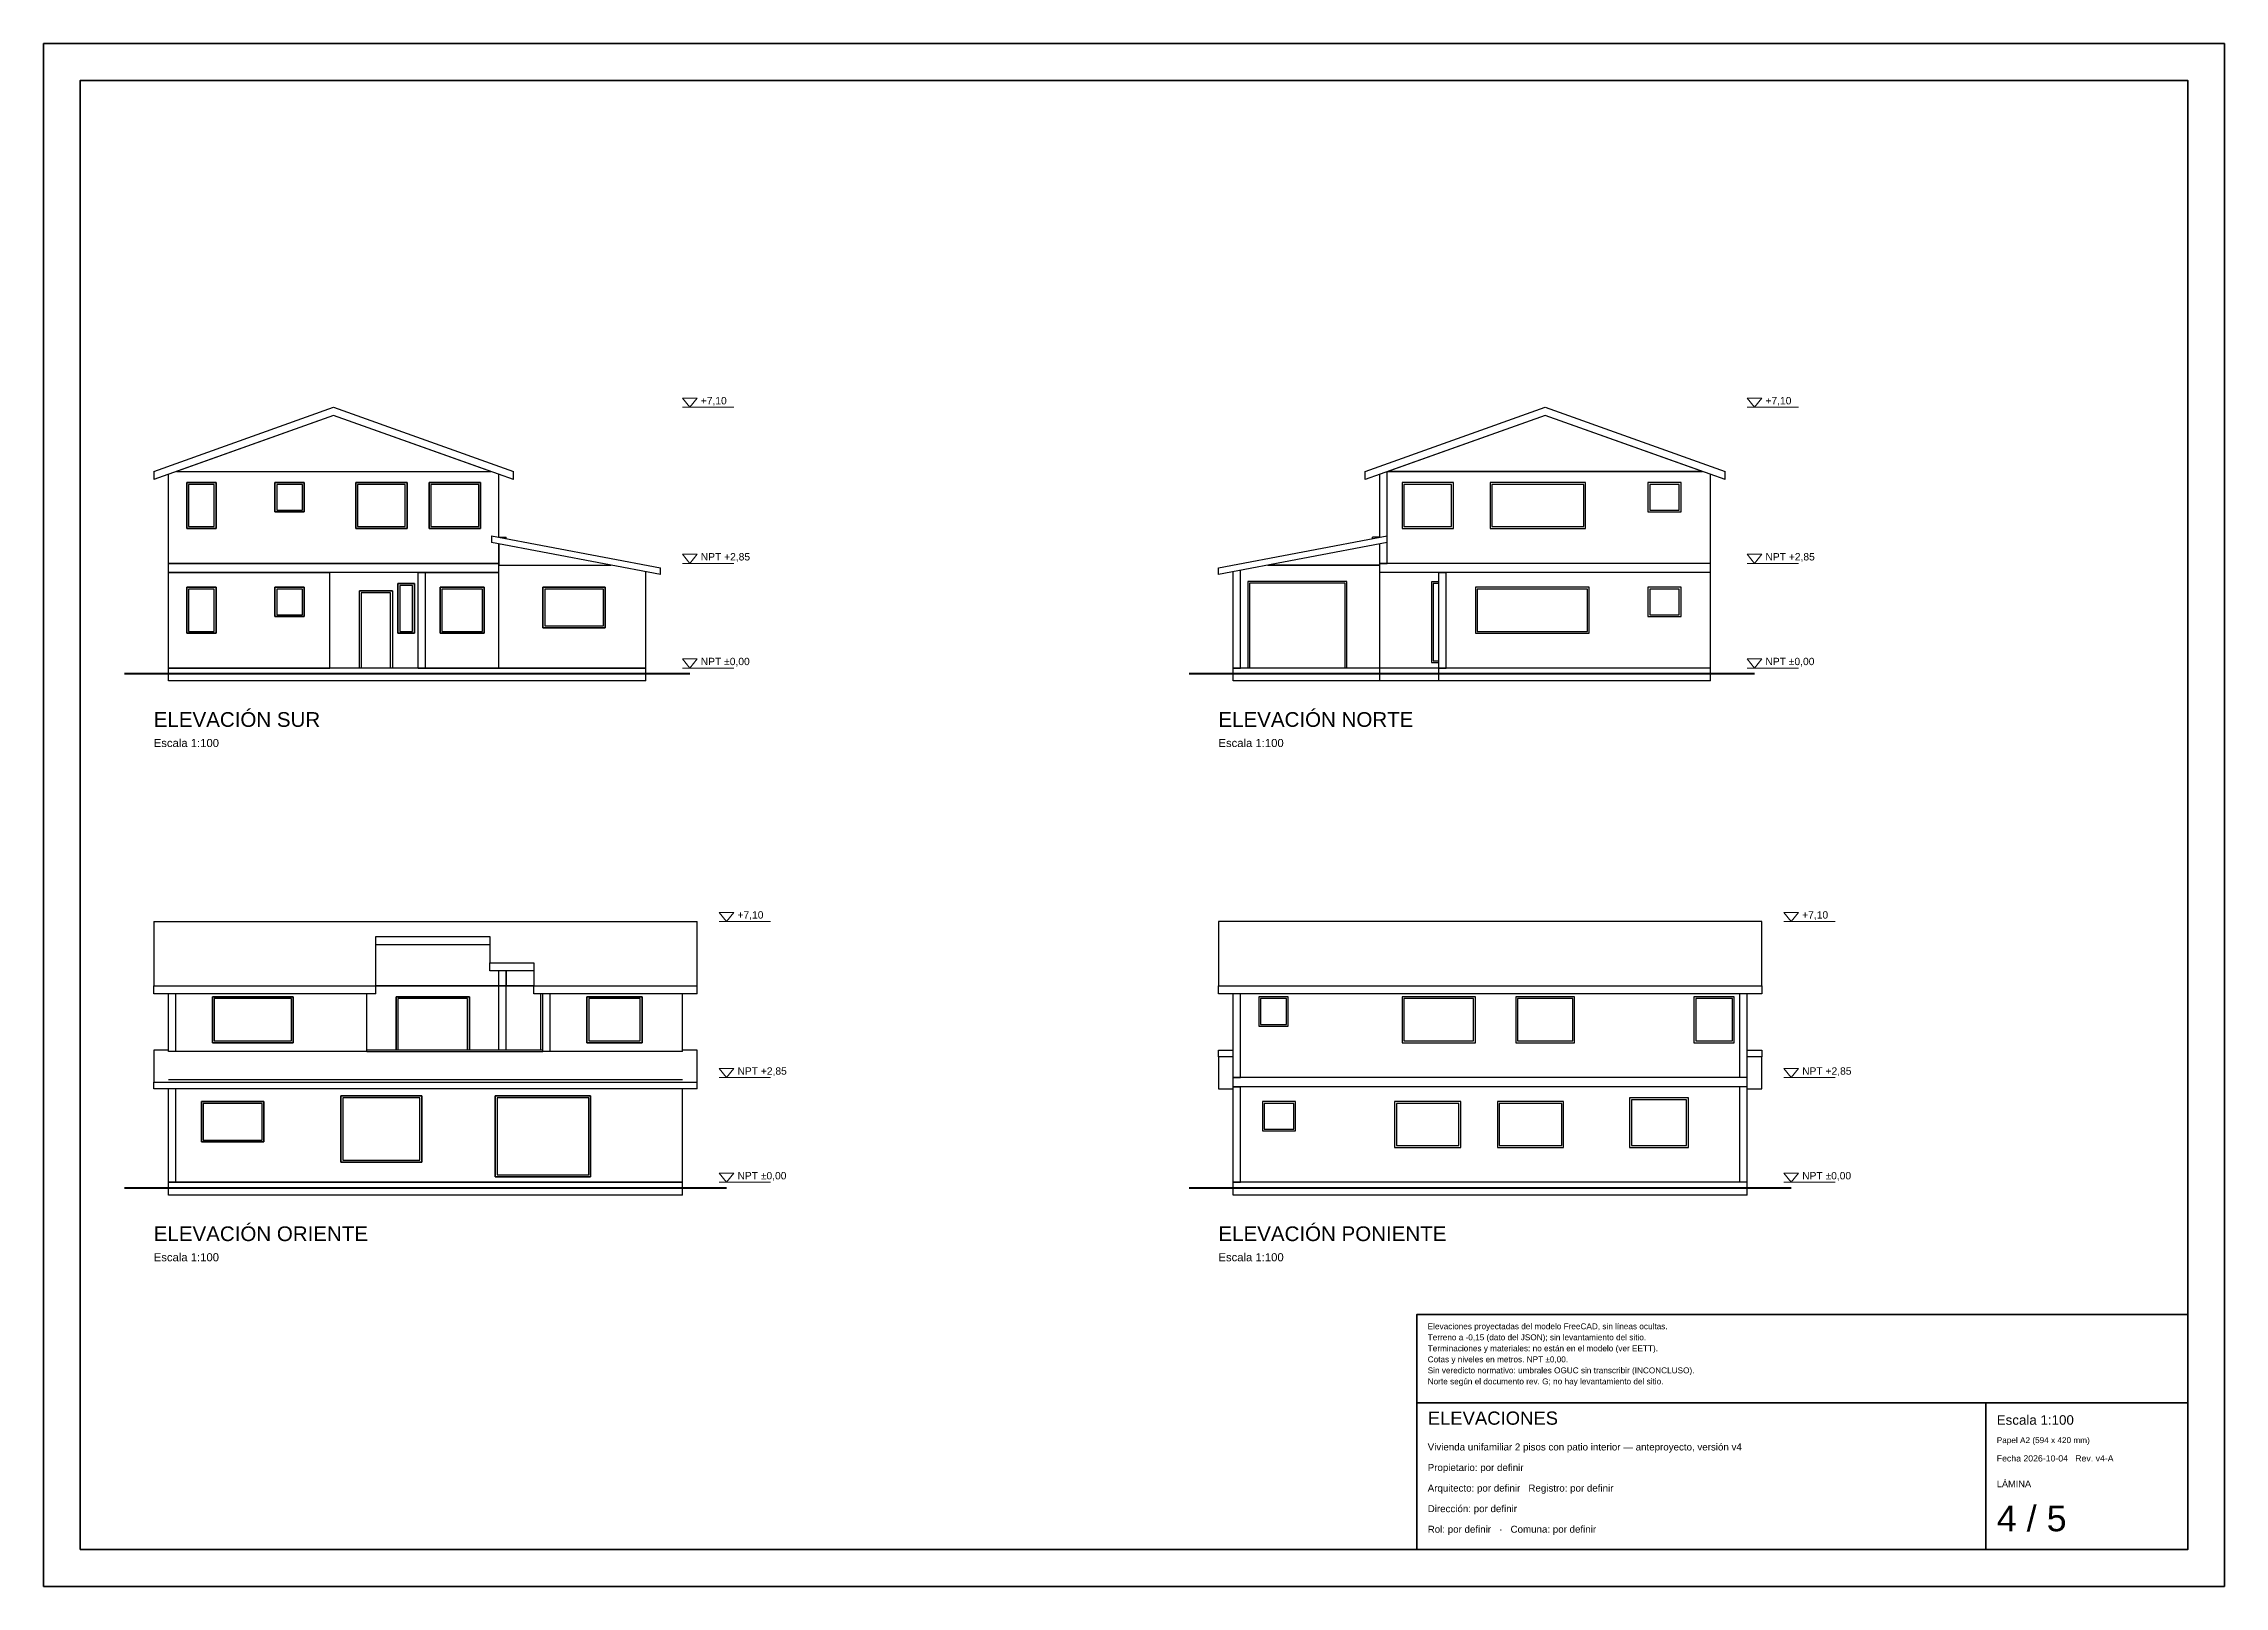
# Paper-space layout 'A2 1-100' of a CAD drawing. Header units: metres, sheet in millimetres. Extents: x 0 to 594, y 0 to 420.
# The model-space entities are those that its viewports show. They can reach past a viewport. Long polylines and large blocks are cut down to what shows.
import ezdxf

# ---------------------------------------------------------------- set-up
doc = ezdxf.new("R2010")
doc.units = ezdxf.units.M
doc.header["$LTSCALE"] = 0.5
for name, color, linetype, lineweight in [('A-CUAD', 7, 'CONTINUOUS', 35), ('A-NIVEL', 7, 'Continuous', 18), ('A-TERR', 7, 'Continuous', 50), ('A-TEXT', 7, 'CONTINUOUS', 18), ('A-VIST', 7, 'Continuous', 25)]:
    doc.layers.add(name, color=color, linetype=linetype, lineweight=lineweight)
doc.styles.add('ARQ', font='arial.ttf')

msp = doc.modelspace()

# ---------------------------------------------------------------- linework, layer by layer
at = {"layer": 'A-CUAD'}
for p, q in [((37.4, 5), (58.4, 5)), ((52.9, 1), (52.9, 5))]:
    msp.add_line(p, q, dxfattribs=at)
for points in [[(0, 0), (59.4, 0), (59.4, 42), (0, 42)], [(1, 1), (58.4, 1), (58.4, 41), (1, 41)], [(37.4, 1), (58.4, 1), (58.4, 7.4), (37.4, 7.4)]]:
    msp.add_lwpolyline(points, close=True, dxfattribs=at)
at = {"layer": 'A-NIVEL'}
for p, q in [((17.4, 32.1), (18.8, 32.1)), ((46.4, 32.1), (47.8, 32.1)), ((17.4, 27.85), (18.8, 27.85)), ((46.4, 27.85), (47.8, 27.85)), ((17.4, 25), (18.8, 25)), ((46.4, 25), (47.8, 25)), ((18.4, 18.1), (19.8, 18.1)), ((47.4, 18.1), (48.8, 18.1)), ((18.4, 13.85), (19.8, 13.85)), ((47.4, 13.85), (48.8, 13.85)), ((18.4, 11), (19.8, 11)), ((47.4, 11), (48.8, 11))]:
    msp.add_line(p, q, dxfattribs=at)
for points in [[(17.6, 32.1), (17.8, 32.35), (17.4, 32.35)], [(46.6, 32.1), (46.8, 32.35), (46.4, 32.35)], [(17.6, 27.85), (17.8, 28.1), (17.4, 28.1)], [(46.6, 27.85), (46.8, 28.1), (46.4, 28.1)], [(17.6, 25), (17.8, 25.25), (17.4, 25.25)], [(46.6, 25), (46.8, 25.25), (46.4, 25.25)], [(18.6, 18.1), (18.8, 18.35), (18.4, 18.35)], [(47.6, 18.1), (47.8, 18.35), (47.4, 18.35)], [(18.6, 13.85), (18.8, 14.1), (18.4, 14.1)], [(47.6, 13.85), (47.8, 14.1), (47.4, 14.1)], [(18.6, 11), (18.8, 11.25), (18.4, 11.25)], [(47.6, 11), (47.8, 11.25), (47.4, 11.25)]]:
    msp.add_lwpolyline(points, close=True, dxfattribs=at)
at = {"layer": 'A-TERR'}
for p, q in [((2.2, 24.85), (17.6, 24.85)), ((31.2, 24.85), (46.6, 24.85)), ((2.2, 10.85), (18.6, 10.85)), ((31.2, 10.85), (47.6, 10.85))]:
    msp.add_line(p, q, dxfattribs=at)
at = {"layer": 'A-VIST'}
for p, q in [((3, 30.35), (7.9, 32.1)), ((7.9, 32.1), (12.8, 30.35)), ((36, 30.35), (40.9, 32.1)), ((40.9, 32.1), (45.8, 30.35)), ((7.9, 31.88), (3, 30.13)), ((7.9, 31.88), (3.616, 30.35)), ((12.184, 30.35), (7.9, 31.88)), ((12.8, 30.13), (7.9, 31.88)), ((40.9, 31.88), (36, 30.13)), ((40.9, 31.88), (36.616, 30.35)), ((45.184, 30.35), (40.9, 31.88)), ((45.8, 30.13), (40.9, 31.88)), ((3, 30.35), (3, 30.13)), ((3.616, 30.35), (12.184, 30.35)), ((3.616, 30.35), (12.184, 30.35)), ((12.8, 30.13), (12.8, 30.35)), ((36, 30.13), (36, 30.35)), ((36.6, 28.6), (36.6, 30.344)), ((36.6, 28.6), (36.6, 30.344)), ((45.184, 30.35), (36.616, 30.35)), ((36.616, 30.35), (45.184, 30.35)), ((45.8, 30.13), (45.8, 30.35)), ((3.4, 27.85), (3.4, 30.273)), ((3.9, 28.8), (3.9, 30.05)), ((3.9, 30.05), (4.7, 30.05)), ((3.9, 30.05), (3.9, 28.8)), ((4.7, 30.05), (3.9, 30.05)), ((4.65, 30), (3.95, 30)), ((3.95, 30), (3.95, 28.85)), ((4.65, 30), (3.95, 30)), ((3.95, 30), (3.95, 28.85)), ((4.65, 28.85), (4.65, 30)), ((4.65, 28.85), (4.65, 30)), ((4.7, 30.05), (4.7, 28.8)), ((4.7, 28.8), (4.7, 30.05)), ((6.3, 29.25), (6.3, 30.05)), ((6.3, 30.05), (7.1, 30.05)), ((6.3, 30.05), (6.3, 29.25)), ((7.1, 30.05), (6.3, 30.05)), ((7.05, 30), (6.35, 30)), ((6.35, 30), (6.35, 29.3)), ((7.05, 30), (6.35, 30)), ((6.35, 30), (6.35, 29.3)), ((7.05, 29.3), (7.05, 30)), ((7.05, 29.3), (7.05, 30)), ((7.1, 30.05), (7.1, 29.25)), ((7.1, 29.25), (7.1, 30.05)), ((8.5, 28.8), (8.5, 30.05)), ((8.5, 30.05), (9.9, 30.05)), ((8.5, 30.05), (8.5, 28.8)), ((9.9, 30.05), (8.5, 30.05)), ((9.85, 30), (8.55, 30)), ((8.55, 30), (8.55, 28.85)), ((9.85, 30), (8.55, 30)), ((8.55, 30), (8.55, 28.85)), ((9.85, 28.85), (9.85, 30)), ((9.85, 28.85), (9.85, 30)), ((9.9, 30.05), (9.9, 28.8)), ((9.9, 28.8), (9.9, 30.05)), ((10.5, 28.8), (10.5, 30.05)), ((10.5, 30.05), (11.9, 30.05)), ((10.5, 30.05), (10.5, 28.8)), ((11.9, 30.05), (10.5, 30.05)), ((11.85, 30), (10.55, 30)), ((10.55, 30), (10.55, 28.85)), ((11.85, 30), (10.55, 30)), ((10.55, 30), (10.55, 28.85)), ((11.85, 28.85), (11.85, 30)), ((11.85, 28.85), (11.85, 30)), ((11.9, 30.05), (11.9, 28.8)), ((11.9, 28.8), (11.9, 30.05)), ((12.4, 28.562), (12.4, 30.273)), ((36.4, 28.562), (36.4, 30.273)), ((38.4, 30.05), (37, 30.05)), ((37, 30.05), (37, 28.8)), ((37, 30.05), (37, 28.8)), ((38.4, 30.05), (37, 30.05)), ((38.35, 30), (37.05, 30)), ((37.05, 30), (37.05, 28.85)), ((38.35, 30), (37.05, 30)), ((37.05, 30), (37.05, 28.85)), ((38.35, 28.85), (38.35, 30)), ((38.35, 28.85), (38.35, 30)), ((38.4, 28.8), (38.4, 30.05)), ((38.4, 28.8), (38.4, 30.05)), ((39.4, 30.05), (39.4, 28.8)), ((42, 30.05), (39.4, 30.05)), ((39.4, 30.05), (39.4, 28.8)), ((42, 30.05), (39.4, 30.05)), ((41.95, 30), (39.45, 30)), ((39.45, 30), (39.45, 28.85)), ((41.95, 30), (39.45, 30)), ((39.45, 30), (39.45, 28.85)), ((41.95, 28.85), (41.95, 30)), ((41.95, 28.85), (41.95, 30)), ((42, 28.8), (42, 30.05)), ((42, 28.8), (42, 30.05)), ((43.7, 30.05), (43.7, 29.25)), ((44.6, 30.05), (43.7, 30.05)), ((43.7, 30.05), (43.7, 29.25)), ((44.6, 30.05), (43.7, 30.05)), ((44.55, 30), (43.75, 30)), ((43.75, 30), (43.75, 29.3)), ((44.55, 30), (43.75, 30)), ((43.75, 30), (43.75, 29.3)), ((44.55, 29.3), (44.55, 30)), ((44.55, 29.3), (44.55, 30)), ((44.6, 29.25), (44.6, 30.05)), ((44.6, 29.25), (44.6, 30.05)), ((45.4, 27.85), (45.4, 30.273)), ((7.1, 29.25), (6.3, 29.25)), ((6.3, 29.25), (7.1, 29.25)), ((6.35, 29.3), (7.05, 29.3)), ((6.35, 29.3), (7.05, 29.3)), ((43.7, 29.25), (44.6, 29.25)), ((43.7, 29.25), (44.6, 29.25)), ((43.75, 29.3), (44.55, 29.3)), ((43.75, 29.3), (44.55, 29.3)), ((4.7, 28.8), (3.9, 28.8)), ((3.9, 28.8), (4.7, 28.8)), ((3.95, 28.85), (4.65, 28.85)), ((3.95, 28.85), (4.65, 28.85)), ((9.9, 28.8), (8.5, 28.8)), ((8.5, 28.8), (9.9, 28.8)), ((8.55, 28.85), (9.85, 28.85)), ((8.55, 28.85), (9.85, 28.85)), ((11.9, 28.8), (10.5, 28.8)), ((10.5, 28.8), (11.9, 28.8)), ((10.55, 28.85), (11.85, 28.85)), ((10.55, 28.85), (11.85, 28.85)), ((12.2, 28.6), (12.2, 28.42)), ((12.2, 28.6), (16.8, 27.726)), ((12.4, 28.562), (12.6, 28.562)), ((12.6, 28.524), (12.6, 28.562)), ((32, 27.726), (36.6, 28.6)), ((36.4, 28.562), (36.2, 28.562)), ((36.2, 28.524), (36.2, 28.562)), ((36.6, 28.42), (36.6, 28.6)), ((37, 28.8), (38.4, 28.8)), ((37, 28.8), (38.4, 28.8)), ((37.05, 28.85), (38.35, 28.85)), ((37.05, 28.85), (38.35, 28.85)), ((39.4, 28.8), (42, 28.8)), ((39.4, 28.8), (42, 28.8)), ((39.45, 28.85), (41.95, 28.85)), ((39.45, 28.85), (41.95, 28.85)), ((16.8, 27.546), (12.2, 28.42)), ((12.4, 27.85), (12.4, 28.382)), ((12.4, 28.382), (12.4, 27.802)), ((36.6, 28.42), (32, 27.546)), ((36.4, 27.85), (36.4, 28.382)), ((36.4, 27.802), (36.4, 28.382)), ((36.6, 27.85), (36.6, 28.42)), ((36.6, 27.85), (36.6, 28.42)), ((3.4, 27.85), (12.4, 27.85)), ((3.4, 27.6), (3.4, 27.85)), ((12.4, 27.85), (3.4, 27.85)), ((3.4, 25), (3.4, 27.6)), ((3.4, 27.6), (7.8, 27.6)), ((12.4, 27.6), (3.4, 27.6)), ((7.8, 25), (7.8, 27.6)), ((10.2, 25), (10.2, 27.6)), ((10.2, 27.6), (10.4, 27.6)), ((10.4, 25), (10.4, 27.6)), ((10.4, 25), (10.4, 27.6)), ((10.4, 27.6), (12.4, 27.6)), ((12.4, 27.6), (12.4, 27.85)), ((12.4, 25), (12.4, 27.802)), ((12.4, 27.802), (15.453, 27.802)), ((12.4, 27.802), (15.453, 27.802)), ((12.4, 25), (12.4, 27.6)), ((16.4, 25), (16.4, 27.622)), ((16.8, 27.546), (16.8, 27.726)), ((32, 27.546), (32, 27.726)), ((32.4, 25), (32.4, 27.622)), ((32.6, 25), (32.6, 27.66)), ((32.6, 25), (32.6, 27.66)), ((35.5, 27.36), (32.8, 27.36)), ((32.8, 27.36), (32.8, 25)), ((35.5, 27.36), (32.8, 27.36)), ((36.4, 27.802), (33.347, 27.802)), ((33.347, 27.802), (36.4, 27.802)), ((35.5, 25), (35.5, 27.36)), ((36.4, 27.85), (36.6, 27.85)), ((36.4, 27.6), (36.4, 27.85)), ((45.4, 27.85), (36.4, 27.85)), ((36.4, 25), (36.4, 27.802)), ((45.4, 27.6), (36.4, 27.6)), ((45.4, 27.85), (36.6, 27.85)), ((38, 27.35), (37.8, 27.35)), ((37.8, 27.35), (37.8, 25.15)), ((37.8, 27.35), (37.8, 25.15)), ((38, 27.35), (37.8, 27.35)), ((38, 25), (38, 27.6)), ((38, 27.6), (38.2, 27.6)), ((38.2, 25), (38.2, 27.6)), ((45.4, 27.6), (38.2, 27.6)), ((38.2, 25), (38.2, 27.6)), ((45.4, 27.6), (45.4, 27.85)), ((45.4, 25), (45.4, 27.6)), ((3.9, 25.95), (3.9, 27.2)), ((3.9, 27.2), (4.7, 27.2)), ((3.9, 27.2), (3.9, 25.95)), ((4.7, 27.2), (3.9, 27.2)), ((4.65, 27.15), (3.95, 27.15)), ((3.95, 27.15), (3.95, 26)), ((4.65, 27.15), (3.95, 27.15)), ((3.95, 27.15), (3.95, 26)), ((4.65, 26), (4.65, 27.15)), ((4.65, 26), (4.65, 27.15)), ((4.7, 27.2), (4.7, 25.95)), ((4.7, 25.95), (4.7, 27.2)), ((6.3, 26.4), (6.3, 27.2)), ((6.3, 27.2), (7.1, 27.2)), ((6.3, 27.2), (6.3, 26.4)), ((7.1, 27.2), (6.3, 27.2)), ((7.05, 27.15), (6.35, 27.15)), ((6.35, 27.15), (6.35, 26.45)), ((7.05, 27.15), (6.35, 27.15)), ((6.35, 27.15), (6.35, 26.45)), ((7.05, 26.45), (7.05, 27.15)), ((7.05, 26.45), (7.05, 27.15)), ((7.1, 27.2), (7.1, 26.4)), ((7.1, 26.4), (7.1, 27.2)), ((8.6, 25), (8.6, 27.1)), ((8.6, 27.1), (9.5, 27.1)), ((9.5, 27.1), (8.6, 27.1)), ((9.45, 27.05), (8.65, 27.05)), ((8.65, 27.05), (8.65, 25)), ((9.45, 27.05), (8.65, 27.05)), ((9.45, 25), (9.45, 27.05)), ((9.5, 27.1), (9.5, 25)), ((9.65, 25.95), (9.65, 27.3)), ((9.65, 27.3), (10.1, 27.3)), ((9.65, 27.3), (9.65, 25.95)), ((10.1, 27.3), (9.65, 27.3)), ((10.05, 27.25), (9.7, 27.25)), ((9.7, 27.25), (9.7, 26)), ((10.05, 27.25), (9.7, 27.25)), ((9.7, 27.25), (9.7, 26)), ((10.05, 26), (10.05, 27.25)), ((10.05, 26), (10.05, 27.25)), ((10.1, 27.3), (10.1, 25.95)), ((10.1, 25.95), (10.1, 27.3)), ((10.8, 25.95), (10.8, 27.2)), ((10.8, 27.2), (12, 27.2)), ((10.8, 27.2), (10.8, 25.95)), ((12, 27.2), (10.8, 27.2)), ((11.95, 27.15), (10.85, 27.15)), ((10.85, 27.15), (10.85, 26)), ((11.95, 27.15), (10.85, 27.15)), ((10.85, 27.15), (10.85, 26)), ((11.95, 26), (11.95, 27.15)), ((11.95, 26), (11.95, 27.15)), ((12, 27.2), (12, 25.95)), ((12, 25.95), (12, 27.2)), ((13.6, 26.1), (13.6, 27.2)), ((13.6, 27.2), (15.3, 27.2)), ((13.6, 27.2), (13.6, 26.1)), ((15.3, 27.2), (13.6, 27.2)), ((15.25, 27.15), (13.65, 27.15)), ((13.65, 27.15), (13.65, 26.15)), ((15.25, 27.15), (13.65, 27.15)), ((13.65, 27.15), (13.65, 26.15)), ((15.25, 26.15), (15.25, 27.15)), ((15.25, 26.15), (15.25, 27.15)), ((15.3, 27.2), (15.3, 26.1)), ((15.3, 26.1), (15.3, 27.2)), ((35.45, 27.31), (32.85, 27.31)), ((32.85, 27.31), (32.85, 25)), ((35.45, 27.31), (32.85, 27.31)), ((35.45, 25), (35.45, 27.31)), ((38, 27.3), (37.85, 27.3)), ((37.85, 27.3), (37.85, 25.2)), ((38, 27.3), (37.85, 27.3)), ((37.85, 27.3), (37.85, 25.2)), ((42.1, 27.2), (39, 27.2)), ((39, 27.2), (39, 25.95)), ((39, 27.2), (39, 25.95)), ((42.1, 27.2), (39, 27.2)), ((42.05, 27.15), (39.05, 27.15)), ((39.05, 27.15), (39.05, 26)), ((42.05, 27.15), (39.05, 27.15)), ((39.05, 27.15), (39.05, 26)), ((42.05, 26), (42.05, 27.15)), ((42.05, 26), (42.05, 27.15)), ((42.1, 25.95), (42.1, 27.2)), ((42.1, 25.95), (42.1, 27.2)), ((43.7, 27.2), (43.7, 26.4)), ((44.6, 27.2), (43.7, 27.2)), ((43.7, 27.2), (43.7, 26.4)), ((44.6, 27.2), (43.7, 27.2)), ((44.55, 27.15), (43.75, 27.15)), ((43.75, 27.15), (43.75, 26.45)), ((44.55, 27.15), (43.75, 27.15)), ((43.75, 27.15), (43.75, 26.45)), ((44.55, 26.45), (44.55, 27.15)), ((44.55, 26.45), (44.55, 27.15)), ((44.6, 26.4), (44.6, 27.2)), ((44.6, 26.4), (44.6, 27.2)), ((7.1, 26.4), (6.3, 26.4)), ((6.3, 26.4), (7.1, 26.4)), ((6.35, 26.45), (7.05, 26.45)), ((6.35, 26.45), (7.05, 26.45)), ((13.65, 26.15), (15.25, 26.15)), ((13.65, 26.15), (15.25, 26.15)), ((43.7, 26.4), (44.6, 26.4)), ((43.7, 26.4), (44.6, 26.4)), ((43.75, 26.45), (44.55, 26.45)), ((43.75, 26.45), (44.55, 26.45)), ((4.7, 25.95), (3.9, 25.95)), ((3.9, 25.95), (4.7, 25.95)), ((3.95, 26), (4.65, 26)), ((3.95, 26), (4.65, 26)), ((10.1, 25.95), (9.65, 25.95)), ((9.65, 25.95), (10.1, 25.95)), ((9.7, 26), (10.05, 26)), ((9.7, 26), (10.05, 26)), ((12, 25.95), (10.8, 25.95)), ((10.8, 25.95), (12, 25.95)), ((10.85, 26), (11.95, 26)), ((10.85, 26), (11.95, 26)), ((15.3, 26.1), (13.6, 26.1)), ((13.6, 26.1), (15.3, 26.1)), ((39, 25.95), (42.1, 25.95)), ((39, 25.95), (42.1, 25.95)), ((39.05, 26), (42.05, 26)), ((39.05, 26), (42.05, 26)), ((3.4, 25), (7.8, 25)), ((3.4, 24.65), (3.4, 25)), ((16.4, 25), (3.4, 25)), ((10.2, 25), (10.4, 25)), ((10.4, 25), (12.4, 25)), ((12.4, 25), (16.4, 25)), ((16.4, 24.65), (16.4, 25)), ((32.4, 25), (32.6, 25)), ((32.4, 24.65), (32.4, 25)), ((36.4, 25), (32.4, 25)), ((32.8, 25), (32.6, 25)), ((36.4, 25), (35.5, 25)), ((38, 25), (36.4, 25)), ((38, 25), (36.4, 25)), ((36.4, 24.65), (36.4, 25)), ((37.8, 25.15), (38, 25.15)), ((37.8, 25.15), (38, 25.15)), ((37.85, 25.2), (38, 25.2)), ((37.85, 25.2), (38, 25.2)), ((38, 25), (38.2, 25)), ((38, 24.65), (38, 25)), ((45.4, 25), (38, 25)), ((45.4, 25), (38.2, 25)), ((45.4, 24.65), (45.4, 25)), ((16.4, 24.65), (3.4, 24.65)), ((36.4, 24.65), (32.4, 24.65)), ((38, 24.65), (36.4, 24.65)), ((45.4, 24.65), (38, 24.65)), ((3, 18.1), (3, 16.35)), ((3, 18.1), (17.8, 18.1)), ((17.8, 16.35), (17.8, 18.1)), ((46.8, 18.1), (32, 18.1)), ((32, 18.1), (32, 16.35)), ((46.8, 16.35), (46.8, 18.1)), ((9.05, 17.689), (12.15, 17.689)), ((9.05, 16.35), (9.05, 17.689)), ((12.15, 17.469), (9.05, 17.469)), ((12.15, 17.689), (12.15, 16.975)), ((12.15, 16.755), (12.15, 16.975)), ((12.15, 16.975), (13.35, 16.975)), ((13.35, 16.755), (12.15, 16.755)), ((12.4, 16.35), (12.4, 16.755)), ((12.6, 16.35), (12.6, 16.755)), ((12.6, 16.755), (12.6, 16.35)), ((13.35, 16.975), (13.35, 16.35)), ((3, 16.13), (3, 16.35)), ((3, 16.35), (9.05, 16.35)), ((9.05, 16.13), (3, 16.13)), ((3.4, 14.562), (3.4, 16.13)), ((3.6, 14.562), (3.6, 16.13)), ((3.6, 14.562), (3.6, 16.13)), ((4.6, 14.8), (4.6, 16.05)), ((4.6, 16.05), (6.8, 16.05)), ((4.6, 16.05), (4.6, 14.8)), ((6.8, 16.05), (4.6, 16.05)), ((6.8, 16.05), (6.8, 14.8)), ((6.8, 14.8), (6.8, 16.05)), ((8.8, 14.562), (8.8, 16.13)), ((9.05, 16.35), (12.4, 16.35)), ((9.05, 16.13), (9.05, 16.35)), ((12.4, 16.35), (9.05, 16.35)), ((9.6, 14.6), (9.6, 16.05)), ((9.6, 16.05), (11.6, 16.05)), ((9.6, 16.05), (9.6, 14.6)), ((11.6, 16.05), (9.6, 16.05)), ((11.6, 16.05), (11.6, 14.6)), ((11.6, 14.6), (11.6, 16.05)), ((12.4, 14.6), (12.4, 16.35)), ((12.4, 16.35), (12.6, 16.35)), ((12.6, 16.35), (12.4, 16.35)), ((12.6, 14.6), (12.6, 16.35)), ((12.6, 14.6), (12.6, 16.35)), ((12.6, 16.35), (13.35, 16.35)), ((13.35, 16.35), (12.6, 16.35)), ((13.35, 16.13), (13.35, 16.35)), ((13.35, 16.35), (17.8, 16.35)), ((17.8, 16.13), (13.35, 16.13)), ((13.54, 14.6), (13.54, 16.13)), ((13.54, 14.6), (13.54, 16.13)), ((13.6, 14.562), (13.6, 16.13)), ((13.8, 14.562), (13.8, 16.13)), ((13.8, 14.562), (13.8, 16.13)), ((14.8, 14.8), (14.8, 16.05)), ((14.8, 16.05), (16.3, 16.05)), ((14.8, 16.05), (14.8, 14.8)), ((16.3, 16.05), (14.8, 16.05)), ((16.3, 16.05), (16.3, 14.8)), ((16.3, 14.8), (16.3, 16.05)), ((17.4, 14.562), (17.4, 16.13)), ((17.8, 16.13), (17.8, 16.35)), ((32, 16.35), (46.8, 16.35)), ((32, 16.13), (32, 16.35)), ((46.8, 16.13), (32, 16.13)), ((32.4, 13.85), (32.4, 16.13)), ((32.6, 13.85), (32.6, 16.13)), ((32.6, 13.85), (32.6, 16.13)), ((33.9, 16.05), (33.1, 16.05)), ((33.1, 16.05), (33.1, 15.25)), ((33.1, 16.05), (33.1, 15.25)), ((33.9, 16.05), (33.1, 16.05)), ((33.9, 15.25), (33.9, 16.05)), ((33.9, 15.25), (33.9, 16.05)), ((37, 16.05), (37, 14.8)), ((39, 16.05), (37, 16.05)), ((37, 16.05), (37, 14.8)), ((39, 16.05), (37, 16.05)), ((39, 14.8), (39, 16.05)), ((39, 14.8), (39, 16.05)), ((40.1, 16.05), (40.1, 14.8)), ((41.7, 16.05), (40.1, 16.05)), ((40.1, 16.05), (40.1, 14.8)), ((41.7, 16.05), (40.1, 16.05)), ((41.7, 14.8), (41.7, 16.05)), ((41.7, 14.8), (41.7, 16.05)), ((44.95, 16.05), (44.95, 14.8)), ((46.05, 16.05), (44.95, 16.05)), ((44.95, 16.05), (44.95, 14.8)), ((46.05, 16.05), (44.95, 16.05)), ((46.05, 14.8), (46.05, 16.05)), ((46.05, 14.8), (46.05, 16.05)), ((46.2, 13.85), (46.2, 16.13)), ((46.2, 13.85), (46.2, 16.13)), ((46.4, 13.85), (46.4, 16.13)), ((46.8, 16.35), (46.8, 16.13)), ((6.75, 16), (4.65, 16)), ((4.65, 16), (4.65, 14.85)), ((6.75, 16), (4.65, 16)), ((4.65, 16), (4.65, 14.85)), ((6.75, 14.85), (6.75, 16)), ((6.75, 14.85), (6.75, 16)), ((11.55, 16), (9.65, 16)), ((9.65, 16), (9.65, 14.6)), ((11.55, 16), (9.65, 16)), ((9.65, 16), (9.65, 14.6)), ((11.55, 14.6), (11.55, 16)), ((11.55, 14.6), (11.55, 16)), ((16.25, 16), (14.85, 16)), ((14.85, 16), (14.85, 14.85)), ((16.25, 16), (14.85, 16)), ((14.85, 16), (14.85, 14.85)), ((16.25, 14.85), (16.25, 16)), ((16.25, 14.85), (16.25, 16)), ((33.85, 16), (33.15, 16)), ((33.15, 16), (33.15, 15.3)), ((33.85, 16), (33.15, 16)), ((33.15, 16), (33.15, 15.3)), ((33.85, 15.3), (33.85, 16)), ((33.85, 15.3), (33.85, 16)), ((38.95, 16), (37.05, 16)), ((37.05, 16), (37.05, 14.85)), ((38.95, 16), (37.05, 16)), ((37.05, 16), (37.05, 14.85)), ((38.95, 14.85), (38.95, 16)), ((38.95, 14.85), (38.95, 16)), ((41.65, 16), (40.15, 16)), ((40.15, 16), (40.15, 14.85)), ((41.65, 16), (40.15, 16)), ((40.15, 16), (40.15, 14.85)), ((41.65, 14.85), (41.65, 16)), ((41.65, 14.85), (41.65, 16)), ((46, 16), (45, 16)), ((45, 16), (45, 14.85)), ((46, 16), (45, 16)), ((45, 16), (45, 14.85)), ((46, 14.85), (46, 16)), ((46, 14.85), (46, 16)), ((4.65, 14.85), (6.75, 14.85)), ((4.65, 14.85), (6.75, 14.85)), ((14.85, 14.85), (16.25, 14.85)), ((14.85, 14.85), (16.25, 14.85)), ((33.1, 15.25), (33.9, 15.25)), ((33.1, 15.25), (33.9, 15.25)), ((33.15, 15.3), (33.85, 15.3)), ((33.15, 15.3), (33.85, 15.3)), ((37.05, 14.85), (38.95, 14.85)), ((37.05, 14.85), (38.95, 14.85)), ((40.15, 14.85), (41.65, 14.85)), ((40.15, 14.85), (41.65, 14.85)), ((45, 14.85), (46, 14.85)), ((45, 14.85), (46, 14.85)), ((3.4, 14.6), (3, 14.6)), ((3, 14.6), (3, 13.726)), ((8.8, 14.562), (3.4, 14.562)), ((6.8, 14.8), (4.6, 14.8)), ((4.6, 14.8), (6.8, 14.8)), ((13.6, 14.6), (8.8, 14.6)), ((8.8, 14.562), (13.6, 14.562)), ((17.4, 14.562), (13.6, 14.562)), ((16.3, 14.8), (14.8, 14.8)), ((14.8, 14.8), (16.3, 14.8)), ((17.8, 14.6), (17.4, 14.6)), ((17.8, 13.726), (17.8, 14.6)), ((32, 14.6), (32.4, 14.6)), ((32, 14.42), (32, 14.6)), ((32.4, 14.42), (32, 14.42)), ((32, 14.42), (32, 13.546)), ((37, 14.8), (39, 14.8)), ((37, 14.8), (39, 14.8)), ((40.1, 14.8), (41.7, 14.8)), ((40.1, 14.8), (41.7, 14.8)), ((44.95, 14.8), (46.05, 14.8)), ((44.95, 14.8), (46.05, 14.8)), ((46.4, 14.6), (46.8, 14.6)), ((46.8, 14.42), (46.4, 14.42)), ((46.8, 14.6), (46.8, 14.42)), ((46.8, 13.546), (46.8, 14.42)), ((3, 13.546), (3, 13.726)), ((3, 13.726), (17.8, 13.726)), ((3.4, 13.802), (3.6, 13.802)), ((3.6, 13.802), (17.4, 13.802)), ((17.8, 13.546), (17.8, 13.726)), ((32.4, 13.85), (32.6, 13.85)), ((32.4, 13.6), (32.4, 13.85)), ((46.4, 13.85), (32.4, 13.85)), ((46.2, 13.85), (32.6, 13.85)), ((46.4, 13.85), (46.2, 13.85)), ((46.4, 13.6), (46.4, 13.85)), ((17.8, 13.546), (3, 13.546)), ((3.4, 11), (3.4, 13.546)), ((3.6, 11), (3.6, 13.546)), ((3.6, 11), (3.6, 13.546)), ((4.3, 12.1), (4.3, 13.2)), ((4.3, 13.2), (6, 13.2)), ((4.3, 13.2), (4.3, 12.1)), ((6, 13.2), (4.3, 13.2)), ((5.95, 13.15), (4.35, 13.15)), ((4.35, 13.15), (4.35, 12.15)), ((5.95, 13.15), (4.35, 13.15)), ((4.35, 13.15), (4.35, 12.15)), ((5.95, 12.15), (5.95, 13.15)), ((5.95, 12.15), (5.95, 13.15)), ((6, 13.2), (6, 12.1)), ((6, 12.1), (6, 13.2)), ((8.1, 11.55), (8.1, 13.35)), ((8.1, 13.35), (10.3, 13.35)), ((8.1, 13.35), (8.1, 11.55)), ((10.3, 13.35), (8.1, 13.35)), ((10.25, 13.3), (8.15, 13.3)), ((8.15, 13.3), (8.15, 11.6)), ((10.25, 13.3), (8.15, 13.3)), ((8.15, 13.3), (8.15, 11.6)), ((10.25, 11.6), (10.25, 13.3)), ((10.25, 11.6), (10.25, 13.3)), ((10.3, 13.35), (10.3, 11.55)), ((10.3, 11.55), (10.3, 13.35)), ((12.3, 11.15), (12.3, 13.35)), ((12.3, 13.35), (14.9, 13.35)), ((12.3, 13.35), (12.3, 11.15)), ((14.9, 13.35), (12.3, 13.35)), ((14.85, 13.3), (12.35, 13.3)), ((12.35, 13.3), (12.35, 11.2)), ((14.85, 13.3), (12.35, 13.3)), ((12.35, 13.3), (12.35, 11.2)), ((14.85, 11.2), (14.85, 13.3)), ((14.85, 11.2), (14.85, 13.3)), ((14.9, 13.35), (14.9, 11.15)), ((14.9, 11.15), (14.9, 13.35)), ((17.4, 11), (17.4, 13.546)), ((32, 13.546), (32.4, 13.546)), ((32.4, 11), (32.4, 13.6)), ((32.4, 13.6), (32.6, 13.6)), ((46.4, 13.6), (32.4, 13.6)), ((32.6, 11), (32.6, 13.6)), ((46.2, 13.6), (32.6, 13.6)), ((32.6, 11), (32.6, 13.6)), ((34.1, 13.2), (33.2, 13.2)), ((33.2, 13.2), (33.2, 12.4)), ((33.2, 13.2), (33.2, 12.4)), ((34.1, 13.2), (33.2, 13.2)), ((34.05, 13.15), (33.25, 13.15)), ((33.25, 13.15), (33.25, 12.45)), ((34.05, 13.15), (33.25, 13.15)), ((33.25, 13.15), (33.25, 12.45)), ((34.05, 12.45), (34.05, 13.15)), ((34.05, 12.45), (34.05, 13.15)), ((34.1, 12.4), (34.1, 13.2)), ((34.1, 12.4), (34.1, 13.2)), ((36.8, 13.2), (36.8, 11.95)), ((38.6, 13.2), (36.8, 13.2)), ((36.8, 13.2), (36.8, 11.95)), ((38.6, 13.2), (36.8, 13.2)), ((38.55, 13.15), (36.85, 13.15)), ((36.85, 13.15), (36.85, 12)), ((38.55, 13.15), (36.85, 13.15)), ((36.85, 13.15), (36.85, 12)), ((38.55, 12), (38.55, 13.15)), ((38.55, 12), (38.55, 13.15)), ((38.6, 11.95), (38.6, 13.2)), ((38.6, 11.95), (38.6, 13.2)), ((39.6, 13.2), (39.6, 11.95)), ((41.4, 13.2), (39.6, 13.2)), ((39.6, 13.2), (39.6, 11.95)), ((41.4, 13.2), (39.6, 13.2)), ((41.35, 13.15), (39.65, 13.15)), ((39.65, 13.15), (39.65, 12)), ((41.35, 13.15), (39.65, 13.15)), ((39.65, 13.15), (39.65, 12)), ((41.35, 12), (41.35, 13.15)), ((41.35, 12), (41.35, 13.15)), ((41.4, 11.95), (41.4, 13.2)), ((41.4, 11.95), (41.4, 13.2)), ((43.2, 13.3), (43.2, 11.95)), ((44.8, 13.3), (43.2, 13.3)), ((43.2, 13.3), (43.2, 11.95)), ((44.8, 13.3), (43.2, 13.3)), ((44.75, 13.25), (43.25, 13.25)), ((43.25, 13.25), (43.25, 12)), ((44.75, 13.25), (43.25, 13.25)), ((43.25, 13.25), (43.25, 12)), ((44.75, 12), (44.75, 13.25)), ((44.75, 12), (44.75, 13.25)), ((44.8, 11.95), (44.8, 13.3)), ((44.8, 11.95), (44.8, 13.3)), ((46.2, 11), (46.2, 13.6)), ((46.4, 13.6), (46.2, 13.6)), ((46.2, 11), (46.2, 13.6)), ((46.4, 11), (46.4, 13.6)), ((46.4, 13.546), (46.8, 13.546)), ((6, 12.1), (4.3, 12.1)), ((4.3, 12.1), (6, 12.1)), ((4.35, 12.15), (5.95, 12.15)), ((4.35, 12.15), (5.95, 12.15)), ((33.2, 12.4), (34.1, 12.4)), ((33.2, 12.4), (34.1, 12.4)), ((33.25, 12.45), (34.05, 12.45)), ((33.25, 12.45), (34.05, 12.45)), ((36.8, 11.95), (38.6, 11.95)), ((36.8, 11.95), (38.6, 11.95)), ((36.85, 12), (38.55, 12)), ((36.85, 12), (38.55, 12)), ((39.6, 11.95), (41.4, 11.95)), ((39.6, 11.95), (41.4, 11.95)), ((39.65, 12), (41.35, 12)), ((39.65, 12), (41.35, 12)), ((43.2, 11.95), (44.8, 11.95)), ((43.2, 11.95), (44.8, 11.95)), ((43.25, 12), (44.75, 12)), ((43.25, 12), (44.75, 12)), ((10.3, 11.55), (8.1, 11.55)), ((8.1, 11.55), (10.3, 11.55)), ((8.15, 11.6), (10.25, 11.6)), ((8.15, 11.6), (10.25, 11.6)), ((3.4, 11), (3.6, 11)), ((3.4, 10.65), (3.4, 11)), ((17.4, 11), (3.4, 11)), ((3.6, 11), (17.4, 11)), ((14.9, 11.15), (12.3, 11.15)), ((12.3, 11.15), (14.9, 11.15)), ((12.35, 11.2), (14.85, 11.2)), ((12.35, 11.2), (14.85, 11.2)), ((17.4, 10.65), (17.4, 11)), ((32.4, 11), (32.6, 11)), ((32.4, 10.65), (32.4, 11)), ((46.4, 11), (32.4, 11)), ((46.2, 11), (32.6, 11)), ((46.4, 11), (46.2, 11)), ((46.4, 10.65), (46.4, 11)), ((17.4, 10.65), (3.4, 10.65)), ((46.4, 10.65), (32.4, 10.65))]:
    msp.add_line(p, q, dxfattribs=at)

# ---------------------------------------------------------------- texts
at = {"layer": 'A-NIVEL', "style": 'ARQ'}
for s, p in [('+7,10', (17.9, 32.18)), ('+7,10', (46.9, 32.18)), ('NPT +2,85', (17.9, 27.93)), ('NPT +2,85', (46.9, 27.93)), ('NPT ±0,00', (17.9, 25.08)), ('NPT ±0,00', (46.9, 25.08)), ('+7,10', (18.9, 18.18)), ('+7,10', (47.9, 18.18)), ('NPT +2,85', (18.9, 13.93)), ('NPT +2,85', (47.9, 13.93)), ('NPT ±0,00', (18.9, 11.08)), ('NPT ±0,00', (47.9, 11.08))]:
    msp.add_text(s, height=0.2, dxfattribs=at).set_placement(p)
at = {"layer": 'A-TEXT', "style": 'ARQ'}
for s, height, p in [('ELEVACIÓN SUR', 0.4, (3, 23.4)), ('ELEVACIÓN NORTE', 0.4, (32, 23.4)), ('ELEVACIÓN ORIENTE', 0.4, (3, 9.4)), ('ELEVACIÓN PONIENTE', 0.4, (32, 9.4)), ('Elevaciones proyectadas del modelo FreeCAD, sin líneas ocultas.', 0.16, (37.7, 7)), ('Terreno a -0,15 (dato del JSON); sin levantamiento del sitio.', 0.16, (37.7, 6.7)), ('Terminaciones y materiales: no están en el modelo (ver EETT).', 0.16, (37.7, 6.4)), ('Sin veredicto normativo: umbrales OGUC sin transcribir (INCONCLUSO).', 0.16, (37.7, 5.8)), ('Cotas y niveles en metros. NPT ±0,00.', 0.16, (37.7, 6.1)), ('Norte según el documento rev. G; no hay levantamiento del sitio.', 0.16, (37.7, 5.5)), ('ELEVACIONES', 0.36, (37.7, 4.4)), ('Escala 1:100', 0.26, (53.2, 4.4)), ('Vivienda unifamiliar 2 pisos con patio interior — anteproyecto, versión v4', 0.19, (37.7, 3.7)), ('Papel A2 (594 x 420 mm)', 0.16, (53.2, 3.9)), ('Fecha 2026-10-04   Rev. v4-A', 0.17, (53.2, 3.4)), ('Propietario: por definir', 0.19, (37.7, 3.14)), ('Arquitecto: por definir   Registro: por definir', 0.19, (37.7, 2.58)), ('LÁMINA', 0.18, (53.2, 2.7)), ('Dirección: por definir', 0.19, (37.7, 2.02)), ('4 / 5', 0.7, (53.2, 1.5)), ('Rol: por definir   ·   Comuna: por definir', 0.19, (37.7, 1.46))]:
    msp.add_text(s, height=height, dxfattribs=at).set_placement(p)
at = {"layer": 'A-TEXT', "color": 8, "style": 'ARQ'}
for p in [(3, 22.85), (32, 22.85), (3, 8.85), (32, 8.85)]:
    msp.add_text('Escala 1:100', height=0.22, dxfattribs=at).set_placement(p)

psp = doc.layouts.new('A2 1-100')

# ---------------------------------------------------------------- viewports
at = {"layer": 'VIEWPORTS'}
psp.add_viewport(center=(297, 210), size=(594, 420), view_center_point=(29.7, 21), view_height=42, dxfattribs=at)

doc.saveas('drawing.dxf')
